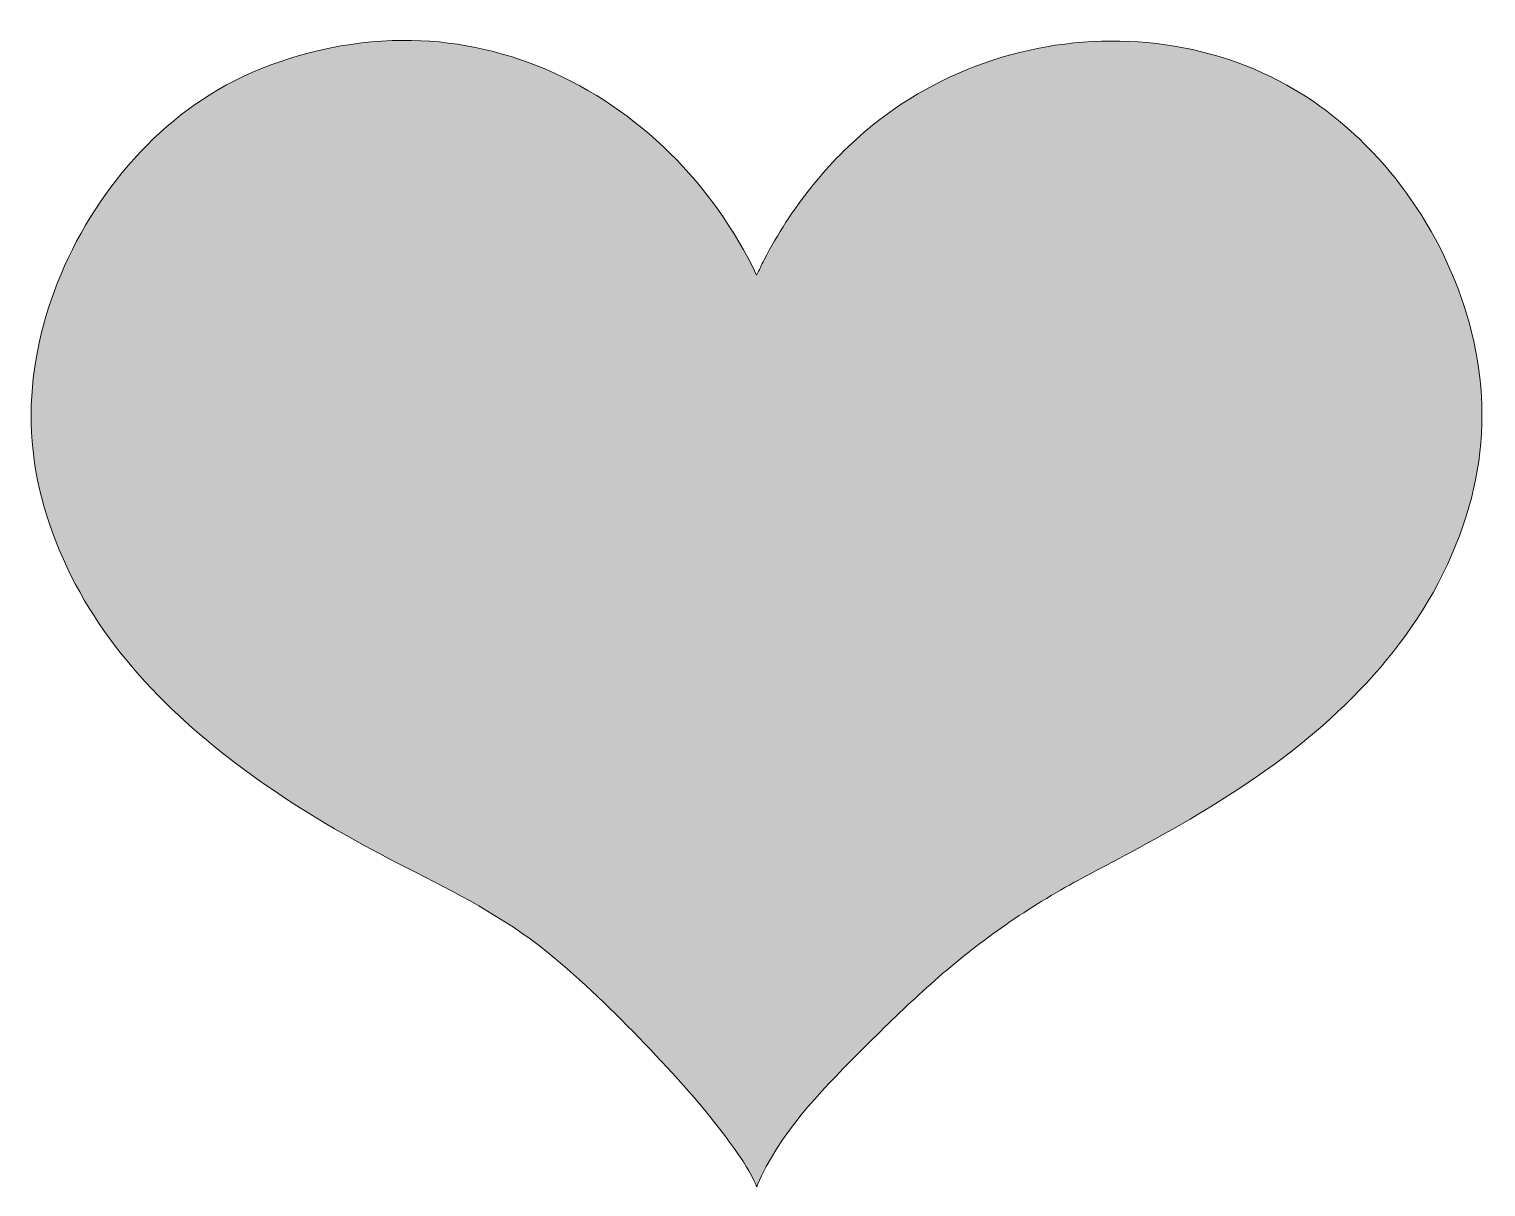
# Model space of a CAD drawing. Header units: inches. Extents: x 0 to 102, y 0 to 81.
import ezdxf

# ---------------------------------------------------------------- set-up
doc = ezdxf.new("R2010")
doc.units = ezdxf.units.IN
doc.header["$MEASUREMENT"] = 0
doc.layers.add('Layer 1', color=7, linetype='Continuous')

msp = doc.modelspace()

# ---------------------------------------------------------------- hatches: boundary and pattern name
at = {"layer": 'Layer 1', "true_color": 0x8fd3d1}
h = msp.add_hatch(color=133, dxfattribs=at)
h.dxf.hatch_style = 2
edge = h.paths.add_edge_path()
edge.add_spline(control_points=[(67.96, 79.13), (64.68, 78.14), (61.58, 76.53), (58.91, 74.37), (55.77, 71.83), (53.18, 68.52), (51.33, 64.95), (51.15, 64.59), (50.97, 64.23), (50.8, 63.88), (47.75, 70.24), (42.56, 75.51), (36.03, 78.29), (32.86, 79.63), (29.44, 80.35), (25.99, 80.32), (22.19, 80.29), (18.25, 79.38), (14.81, 77.77), (8.66, 74.88), (3.97, 69.06), (1.63, 62.77), (0.46, 59.62), (-0.14, 56.23), (0.03, 52.86), (0.2, 49.38), (1.24, 45.95), (2.79, 42.84), (5.92, 36.55), (11.24, 31.69), (16.97, 27.78), (20.16, 25.6), (23.51, 23.76), (26.95, 22.02), (30.36, 20.31), (33.69, 18.52), (36.62, 16.05), (39, 14.05), (41.23, 11.87), (43.36, 9.62), (45.45, 7.42), (47.49, 5.15), (49.24, 2.67), (49.81, 1.87), (50.37, 1.03), (50.77, 0.12), (50.77, 0.08), (50.78, 0.04), (50.78, 0), (50.78, 0), (50.8, 0.04), (50.8, 0.04), (50.8, 0.04), (50.82, 0), (50.82, 0), (50.82, 0.04), (50.83, 0.08), (50.84, 0.12), (52.38, 3.69), (55.17, 6.6), (57.89, 9.32), (60.7, 12.13), (63.53, 14.89), (66.72, 17.27), (68.33, 18.47), (70.01, 19.58), (71.75, 20.6), (73.43, 21.58), (75.17, 22.45), (76.88, 23.38), (80.16, 25.14), (83.4, 27.01), (86.44, 29.17), (92.71, 33.62), (98.14, 39.51), (100.48, 46.98), (101.54, 50.36), (101.86, 53.86), (101.35, 57.37), (100.87, 60.73), (99.7, 63.99), (98.02, 66.94), (95.63, 71.15), (92.17, 74.82), (87.93, 77.18), (81.89, 80.55), (74.55, 81.11), (67.96, 79.13)], knot_values=[0, 0, 0, 0, 1, 1, 1, 2, 2, 2, 3, 3, 3, 4, 4, 4, 5, 5, 5, 6, 6, 6, 7, 7, 7, 8, 8, 8, 9, 9, 9, 10, 10, 10, 11, 11, 11, 12, 12, 12, 13, 13, 13, 14, 14, 14, 15, 15, 15, 16, 16, 16, 17, 17, 17, 18, 18, 18, 19, 19, 19, 20, 20, 20, 21, 21, 21, 22, 22, 22, 23, 23, 23, 24, 24, 24, 25, 25, 25, 26, 26, 26, 27, 27, 27, 28, 28, 28, 29, 29, 29, 29], degree=3, periodic=1)

# ---------------------------------------------------------------- linework, layer by layer
at = {"layer": 'Layer 1', "lineweight": 0}
msp.add_open_spline([(67.96, 79.13), (64.68, 78.14), (61.58, 76.53), (58.91, 74.37), (55.77, 71.83), (53.18, 68.52), (51.33, 64.95), (51.15, 64.59), (50.97, 64.23), (50.8, 63.88), (47.75, 70.24), (42.56, 75.51), (36.03, 78.29), (32.86, 79.63), (29.44, 80.35), (25.99, 80.32), (22.19, 80.29), (18.25, 79.38), (14.81, 77.77), (8.66, 74.88), (3.97, 69.06), (1.63, 62.77), (0.46, 59.62), (-0.14, 56.23), (0.03, 52.86), (0.2, 49.38), (1.24, 45.95), (2.79, 42.84), (5.92, 36.55), (11.24, 31.69), (16.97, 27.78), (20.16, 25.6), (23.51, 23.76), (26.95, 22.02), (30.36, 20.31), (33.69, 18.52), (36.62, 16.05), (39, 14.05), (41.23, 11.87), (43.36, 9.62), (45.45, 7.42), (47.49, 5.15), (49.24, 2.67), (49.81, 1.87), (50.37, 1.03), (50.77, 0.12), (50.77, 0.08), (50.78, 0.04), (50.78, 0), (50.78, 0), (50.8, 0.04), (50.8, 0.04), (50.8, 0.04), (50.82, 0), (50.82, 0), (50.82, 0.04), (50.83, 0.08), (50.84, 0.12), (52.38, 3.69), (55.17, 6.6), (57.89, 9.32), (60.7, 12.13), (63.53, 14.89), (66.72, 17.27), (68.33, 18.47), (70.01, 19.58), (71.75, 20.6), (73.43, 21.58), (75.17, 22.45), (76.88, 23.38), (80.16, 25.14), (83.4, 27.01), (86.44, 29.17), (92.71, 33.62), (98.14, 39.51), (100.48, 46.98), (101.54, 50.36), (101.86, 53.86), (101.35, 57.37), (100.87, 60.73), (99.7, 63.99), (98.02, 66.94), (95.63, 71.15), (92.17, 74.82), (87.93, 77.18), (81.89, 80.55), (74.55, 81.11), (67.96, 79.13)], degree=3, knots=[0, 0, 0, 0, 1, 1, 1, 2, 2, 2, 3, 3, 3, 4, 4, 4, 5, 5, 5, 6, 6, 6, 7, 7, 7, 8, 8, 8, 9, 9, 9, 10, 10, 10, 11, 11, 11, 12, 12, 12, 13, 13, 13, 14, 14, 14, 15, 15, 15, 16, 16, 16, 17, 17, 17, 18, 18, 18, 19, 19, 19, 20, 20, 20, 21, 21, 21, 22, 22, 22, 23, 23, 23, 24, 24, 24, 25, 25, 25, 26, 26, 26, 27, 27, 27, 28, 28, 28, 29, 29, 29, 29], dxfattribs=at)

doc.saveas('drawing.dxf')
